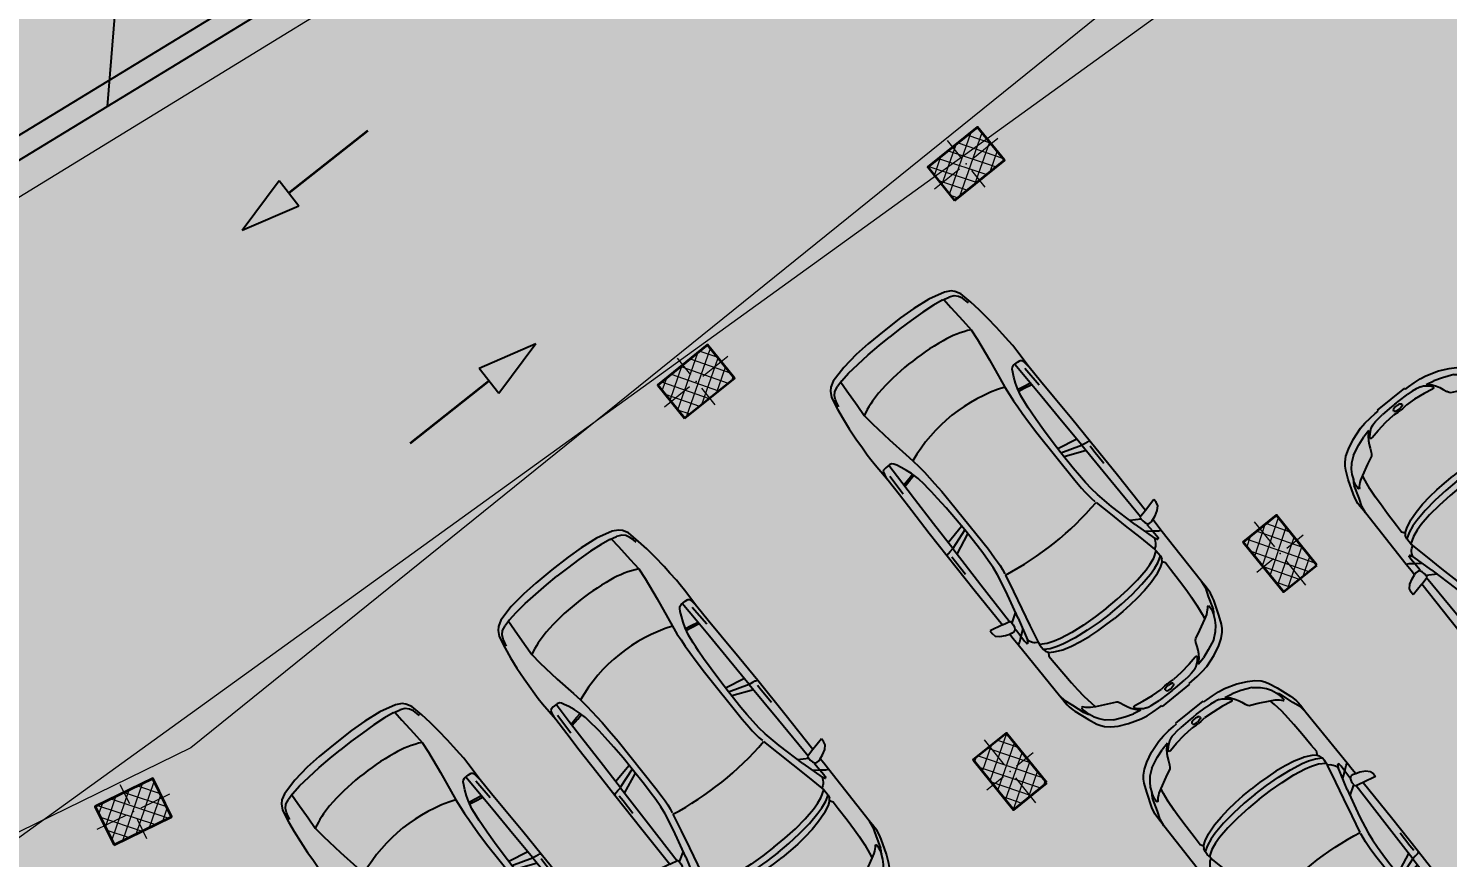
# Model space of a CAD drawing. Header units: metres. Extents: x 7511783 to 7512372, y 4692307 to 4692611.
# Drawn here: x 7511922.9 to 7511936.2, y 4692361.28 to 4692369.04 of the extents above; entities that cross this region are included whole.
import ezdxf
from ezdxf.enums import TextEntityAlignment as Align

# ---------------------------------------------------------------- set-up
doc = ezdxf.new("R2010")
doc.units = ezdxf.units.M
for name, color, linetype, lineweight, true_color in [('2D Drafting - General_Pen_No__102', 7, 'Continuous', 0, 0xcccccc), ('A -Polyline_Pen_No__178', 7, 'Continuous', 0, 0xbda888), ('A -Polyline_Pen_No__48', 7, 'Continuous', 0, 0xa80f02), ('A -Polyline_Pen_No__8', 7, 'Continuous', 0, 0xa80f02)]:
    doc.layers.add(name, color=color, linetype=linetype, lineweight=lineweight, true_color=true_color)
for name, color, linetype, lineweight in [('A - Rampa_Pen_No__42', 8, 'Continuous', 0), ('A - Shtyllat', 7, 'Continuous', 0), ('A - Shtyllat_Pen_No__1', 7, 'Continuous', 0), ('A - Shtyllat_Pen_No__7', 7, 'Continuous', 0), ('A -Polyline', 7, 'Continuous', 0), ('bodrum 1 garazhat projekt', 7, 'Continuous', 0), ('garazhat-netw-amiri - b1', 20, 'Continuous', 0), ('Interior - Furniture _Pen_No__42', 8, 'Continuous', 0), ('Parc-Kojshi', 251, 'Continuous', 0), ('Parcelat baze', 7, 'Continuous', 0), ('vijat rregullim', 1, 'Continuous', 0)]:
    doc.layers.add(name, color=color, linetype=linetype, lineweight=lineweight)
doc.styles.add('GENERATED_STYLE_1', font='arial.ttf')
doc.styles.get("Standard").update_dxf_attribs({"font": 'arial.ttf'})
pattern_1 = [(44.99999999999999, (0, 0), (-68.94290863686237, 68.94290863686243), []), (135.0000000000002, (0, 0), (68.94290863686219, 68.94290863686261), [])]

# ---------------------------------------------------------------- blocks, each defined once
blk = doc.blocks.new('Column_134', base_point=(41699.99999999999, -36041.28402325761))
at = {"layer": 'A - Shtyllat', "linetype": 'Continuous', "lineweight": 0, "true_color": 0x000000}
h = blk.add_hatch(dxfattribs=at)
h.set_pattern_fill('CONCRETE_BLOCK', color=18, style=0, pattern_type=2)
h.set_pattern_definition(pattern_1)
h.paths.add_polyline_path([(41399.99723032242, -36241.27986867891), (41999.99723026488, -36241.28817779794), (42000.00276967757, -35841.2881778363), (41400.00276973511, -35841.27986871726)])
at = {"layer": 'A - Shtyllat_Pen_No__1', "color": 7, "linetype": 'Continuous', "lineweight": 13}
for p, q in [((41700.00110788253, -35961.28402326527), (41700.00387758888, -35761.28402328445)), ((41620.00000000766, -36041.28291537506), (41320.00000003644, -36041.27876081555)), ((41779.99999999232, -36041.28513114014), (42079.99999996355, -36041.28928569966)), ((41699.99889211746, -36121.28402324994), (41699.99612241112, -36321.28402323075))]:
    blk.add_line(p, q, dxfattribs=at)
blk.add_point((41699.99999999999, -36041.28402325761), dxfattribs=at)
at = {"layer": 'A - Shtyllat_Pen_No__7', "color": 7, "linetype": 'Continuous', "lineweight": 35, "flags": 128}
blk.add_lwpolyline([(41399.99723032242, -36241.27986867891), (41999.99723026488, -36241.28817779794), (42000.00276967757, -35841.2881778363), (41400.00276973511, -35841.27986871726)], close=True, dxfattribs=at)
blk = doc.blocks.new('Column_136', base_point=(49246.41487161022, -39309.40331603731))
at = {"layer": 'A - Shtyllat', "linetype": 'Continuous', "lineweight": 0, "true_color": 0x000000}
h = blk.add_hatch(dxfattribs=at)
h.set_pattern_fill('CONCRETE_BLOCK', color=18, style=0, pattern_type=2)
h.set_pattern_definition(pattern_1)
h.paths.add_polyline_path([(49507.99373443707, -39557.54943936429), (49374.86557667096, -38972.50508753291), (48984.83600878337, -39061.25719271032), (49117.96416654949, -39646.3015445417)])
at = {"layer": 'A - Shtyllat_Pen_No__1', "color": 7, "linetype": 'Continuous', "lineweight": 13}
for p, q in [((49228.66445057474, -39231.39740245978), (49162.10037169168, -38938.8752265441)), ((49168.4089580327, -39327.15373707278), (48973.39417408891, -39371.52978966149)), ((49324.42078518774, -39291.65289500183), (49519.43556913153, -39247.27684241311)), ((49264.1652926457, -39387.40922961482), (49330.72937152876, -39679.93140553051))]:
    blk.add_line(p, q, dxfattribs=at)
blk.add_point((49246.41487161022, -39309.40331603731), dxfattribs=at)
at = {"layer": 'A - Shtyllat_Pen_No__7', "color": 7, "linetype": 'Continuous', "lineweight": 35, "flags": 128}
blk.add_lwpolyline([(49507.99373443707, -39557.54943936429), (49374.86557667096, -38972.50508753291), (48984.83600878337, -39061.25719271032), (49117.96416654949, -39646.3015445417)], close=True, dxfattribs=at)
blk = doc.blocks.new('Column_137', base_point=(48206.18699429594, -34738.02296756578))
at = {"layer": 'A - Shtyllat', "linetype": 'Continuous', "lineweight": 0, "true_color": 0x000000}
h = blk.add_hatch(dxfattribs=at)
h.set_pattern_fill('CONCRETE_BLOCK', color=18, style=0, pattern_type=2)
h.set_pattern_definition(pattern_1)
h.paths.add_polyline_path([(47958.04087096896, -34999.60183039263), (48543.08522280034, -34866.47367262652), (48454.33311762293, -34476.44410473893), (47869.28876579154, -34609.57226250505)])
at = {"layer": 'A - Shtyllat_Pen_No__1', "color": 7, "linetype": 'Continuous', "lineweight": 13}
for p, q in [((48188.43657326046, -34660.01705398826), (48144.06052067175, -34465.00227004448)), ((48284.19290787346, -34720.2725465303), (48576.71508378915, -34653.70846764724)), ((48128.18108071842, -34755.77338860126), (47835.65890480274, -34822.33746748432)), ((48223.93741533142, -34816.02888114331), (48268.31346792013, -35011.04366508709))]:
    blk.add_line(p, q, dxfattribs=at)
blk.add_point((48206.18699429594, -34738.02296756578), dxfattribs=at)
at = {"layer": 'A - Shtyllat_Pen_No__7', "color": 7, "linetype": 'Continuous', "lineweight": 35, "flags": 128}
blk.add_lwpolyline([(47958.04087096896, -34999.60183039263), (48543.08522280034, -34866.47367262652), (48454.33311762293, -34476.44410473893), (47869.28876579154, -34609.57226250505)], close=True, dxfattribs=at)
blk = doc.blocks.new('Column_138', base_point=(52415.40511069686, -38588.29246147085))
at = {"layer": 'A - Shtyllat', "linetype": 'Continuous', "lineweight": 0, "true_color": 0x000000}
h = blk.add_hatch(dxfattribs=at)
h.set_pattern_fill('CONCRETE_BLOCK', color=18, style=0, pattern_type=2)
h.set_pattern_definition(pattern_1)
h.paths.add_polyline_path([(52676.98397352371, -38836.43858479784), (52543.8558157576, -38251.39423296646), (52153.82624787001, -38340.14633814387), (52286.95440563613, -38925.19068997525)])
at = {"layer": 'A - Shtyllat_Pen_No__1', "color": 7, "linetype": 'Continuous', "lineweight": 13}
for p, q in [((52397.65468966138, -38510.28654789334), (52331.09061077832, -38217.76437197765)), ((52493.41102427438, -38570.54204043538), (52688.42580821817, -38526.16598784667)), ((52337.39919711934, -38606.04288250634), (52142.38441317555, -38650.41893509505)), ((52433.15553173234, -38666.29837504838), (52499.7196106154, -38958.82055096406))]:
    blk.add_line(p, q, dxfattribs=at)
blk.add_point((52415.40511069686, -38588.29246147085), dxfattribs=at)
at = {"layer": 'A - Shtyllat_Pen_No__7', "color": 7, "linetype": 'Continuous', "lineweight": 35, "flags": 128}
blk.add_lwpolyline([(52676.98397352371, -38836.43858479784), (52543.8558157576, -38251.39423296646), (52153.82624787001, -38340.14633814387), (52286.95440563613, -38925.19068997525)], close=True, dxfattribs=at)
blk = doc.blocks.new('Column_139', base_point=(51375.17723338258, -34016.91211299934))
at = {"layer": 'A - Shtyllat', "linetype": 'Continuous', "lineweight": 0, "true_color": 0x000000}
h = blk.add_hatch(dxfattribs=at)
h.set_pattern_fill('CONCRETE_BLOCK', color=18, style=0, pattern_type=2)
h.set_pattern_definition(pattern_1)
h.paths.add_polyline_path([(51127.0311100556, -34278.49097582619), (51712.07546188698, -34145.36281806007), (51623.32335670956, -33755.33325017249), (51038.27900487818, -33888.4614079386)])
at = {"layer": 'A - Shtyllat_Pen_No__1', "color": 7, "linetype": 'Continuous', "lineweight": 13}
for p, q in [((51357.4268123471, -33938.90619942181), (51313.05075975839, -33743.89141547802)), ((51297.17131980506, -34034.66253403482), (51004.64914388937, -34101.22661291788)), ((51453.1831469601, -33999.16169196385), (51745.70532287579, -33932.5976130808)), ((51392.92765441806, -34094.91802657686), (51437.30370700677, -34289.93281052064))]:
    blk.add_line(p, q, dxfattribs=at)
blk.add_point((51375.17723338258, -34016.91211299934), dxfattribs=at)
at = {"layer": 'A - Shtyllat_Pen_No__7', "color": 7, "linetype": 'Continuous', "lineweight": 35, "flags": 128}
blk.add_lwpolyline([(51127.0311100556, -34278.49097582619), (51712.07546188698, -34145.36281806007), (51623.32335670956, -33755.33325017249), (51038.27900487818, -33888.4614079386)], close=True, dxfattribs=at)
blk = doc.blocks.new('Straight Ramp 22')
at = {"layer": 'A - Rampa_Pen_No__42', "color": 8, "linetype": 'Continuous', "lineweight": 25}
for p, q in [((0, 2750), (10312.71324024272, 2750)), ((4500, 0), (2500, 2750)), ((0, 2550), (10197.24318640479, 2550)), ((0, 2550), (10197.24318640479, 2550))]:
    blk.add_line(p, q, dxfattribs=at)
at = {"layer": 'A - Rampa_Pen_No__42', "color": 8, "linetype": 'Continuous', "lineweight": 25, "style": 'GENERATED_STYLE_1'}
for tag, p in [('ascentPercentage_0', (2250, 188.4778571428572)), ('percentage_0', (6637.499999985624, 188.4778571428572)), ('percentage_1', (10912.49999995687, 188.4778571428572)), ('ascentPercentage_1', (15299.99999994249, 188.4778571428572))]:
    blk.add_attdef(tag, text='', height=300, dxfattribs=at).set_placement(p, align=Align.MIDDLE_CENTER)
blk = doc.blocks.new('Car 05 22')
at = {"layer": 'Interior - Furniture _Pen_No__42', "color": 8, "linetype": 'Continuous', "lineweight": 25}
for p, q in [((1961.117547741, 983.2211582230001), (1928.938242309, 983.2211582230001)), ((1928.938242309, 983.2211582230001), (1957.843908175, 858.0544967500001)), ((1996.903176747, 974.9060932166), (1961.117547741, 983.2211582230001)), ((2026.89661068, 945.007687052), (1996.903176747, 974.9060932166)), ((2054.5732194, 897.577022836), (2026.89661068, 945.007687052)), ((-585.227090103, 801.027979058), (-706.3378894982, 775.7872218095)), ((-483.1389679684001, 817.2581826864), (-585.227090103, 801.027979058)), ((-372.3345973750002, 830.2299334650002), (-483.1389679684001, 817.2581826864)), ((-251.752794228, 841.0437339470001), (-372.3345973750002, 830.2299334650002)), ((-168.2198443133, 844.6061713611999), (-251.752794228, 841.0437339470001)), ((-78.35772569479998, 850.6357850930001), (-168.2198443133, 844.6061713611999)), ((-24.036324899, 852.2918850640001), (-78.35772569479998, 850.6357850930001)), ((40.3182760438, 852.333685063), (-24.036324899, 852.2918850640001)), ((230.8030912739, 845.5192631063), (40.3182760438, 852.333685063)), ((124.560977278, 791.396786131), (129.0398444, 820.468777931)), ((129.0398444, 820.468777931), (138.8862428820001, 832.3883788069999)), ((138.8862428820001, 832.3883788069999), (165.168377873, 840.2758852750001)), ((165.168377873, 840.2758852750001), (194.733578306, 844.324685204)), ((194.733578306, 844.324685204), (230.803091274, 845.519263106)), ((210.873013229, 809.231738788), (418.0703055720001, 816.1926024380002)), ((400.0158099590001, 847.5968063790001), (230.8030912739, 845.5192631063)), ((590.7241636140001, 851.6786068920002), (400.0158099590001, 847.5968063790001)), ((856.5325990199999, 856.1697074550001), (590.7241636140001, 851.6786068920002)), ((1129.8609284, 858.5331077519999), (856.5325990199999, 856.1697074550001)), ((1115.14443198, 808.9482015290001), (1108.59023357, 773.98329714)), ((1119.51383092, 833.267204581), (1115.14443198, 808.9482015290001)), ((1120.16623076, 836.3248049650001), (1119.51383092, 833.267204581)), ((1120.69723063, 838.160005195), (1120.16623076, 836.3248049650001)), ((1129.8609284, 858.5331077519999), (1120.69723063, 838.160005195)), ((1536.1071561, 860.3802508980001), (1129.8609284, 858.5331077519999)), ((1162.63563846, 830.4777734580001), (1220.13025657, 829.0713745190002)), ((1220.13025657, 829.0713745190002), (1369.65750367, 831.4890726950001)), ((1957.843908175, 858.0544967500001), (1536.1071561, 860.3802508980001)), ((1957.84390817, 858.0544967500001), (1977.22141076, 777.427813481)), ((2067.91700908, 857.6794056350002), (2054.5732194, 897.577022836)), ((2063.35562216, 792.2740022800001), (2070.42572439, 799.8521965630001)), ((2119.91703998, 857.4374531180001), (2067.91700908, 857.6794056350002)), ((2075.28112592, 835.6608695470001), (2067.91700908, 857.6794056350002)), ((2070.42572439, 799.8521965630001), (2075.2191259, 809.398389361)), ((2075.2191259, 809.398389361), (2075.28112592, 835.6608695470001)), ((2193.165590015, 856.4504063259001), (2119.91703998, 857.4374531180001)), ((2148.02030692, 790.4828861469999), (2166.81146925, 813.8145374840001)), ((2166.81146925, 813.8145374840001), (2182.27381684, 834.0818412380002)), ((2182.27381684, 834.0818412380002), (2193.16559002, 856.4504063260001)), ((2808.01466132, 852.5547640039999), (2193.165590015, 856.4504063259001)), ((2855.7113639, 852.6327640009999), (2808.01466132, 852.5547640039999)), ((2808.01466132, 852.5547640039999), (2876.86636504, 843.3172643940001)), ((2891.44016583, 852.528764005), (2855.7113639, 852.6327640009999)), ((2876.86636504, 843.3172643940001), (2954.16376923, 813.731165643)), ((2922.51356751, 852.0343640259999), (2891.44016583, 852.528764005)), ((2904.11849592, 832.8863289209999), (2905.06820589, 832.837990116)), ((2945.17226874, 849.4061641369999), (2922.51356751, 852.0343640259999)), ((2989.61447115, 839.6482645490003), (2945.17226874, 849.4061641369999)), ((2954.16376923, 813.731165643), (3075.78877375, 774.6896785450001)), ((3013.55027244, 833.064864827), (2989.61447115, 839.6482645490003)), ((3154.26138006, 782.5577669589999), (3013.55027244, 833.064864827)), ((-815.0478655078001, 667.7598955197003), (-855.0523550635, 511.0116477078998)), ((-784.8200333720001, 721.8124613509999), (-815.0478655078001, 667.7598955197003)), ((-757.6903274910002, 747.022066986), (-784.8200333720001, 721.8124613509999)), ((-768.27197925, 602.2788720830002), (-750.5770825730001, 669.7773949330001)), ((-706.3378894982, 775.7872218095), (-757.6903274910002, 747.022066986)), ((-729.425104913, 716.3992494200002), (-750.5770825730001, 669.7773949330001)), ((-701.0941271610001, 743.2591195180001), (-729.425104913, 716.3992494200002)), ((-664.8727541800001, 760.961322365), (-701.0941271610001, 743.2591195180001)), ((-626.571782751, 772.4860242179999), (-664.8727541800001, 760.961322365)), ((-594.8871138119998, 778.489558035), (-626.571782751, 772.4860242179999)), ((125.693926866, 743.8968737240001), (124.560977278, 791.396786131)), ((327.3887276080001, 761.9208956260001), (125.394377448, 756.455747737)), ((132.4291391170001, 722.8048827370001), (125.693926866, 743.8968737240001)), ((146.670770152, 710.6062742990001), (132.4291391170001, 722.8048827370001)), ((171.252864179, 696.6287725440002), (146.670770152, 710.6062742990001)), ((212.566754139, 676.5412700230003), (171.252864179, 696.6287725440002)), ((266.3151410770001, 654.566867265), (212.566754139, 676.5412700230003)), ((521.950780327, 764.672895972), (327.3887276080001, 761.9208956260001)), ((339.1227247570001, 683.1192857359999), (329.5580559370001, 633.867334886)), ((355.2943663540001, 762.315609428), (339.1227247570001, 683.1192857359999)), ((357.2289958010001, 683.375391506), (346.76505809, 629.492778784)), ((373.4006373970001, 762.571715197), (357.2289958010001, 683.375391506)), ((813.6270094460001, 769.327996556), (521.950780327, 764.672895972)), ((1108.59023357, 773.98329714), (813.6270094460001, 769.327996556)), ((1036.25651944, 772.8416796290002), (996.5002997029999, 578.7916468290002)), ((1041.96657906, 578.0240872360001), (1107.56627095, 773.967136299)), ((1173.32542975, 774.8950612010001), (1090.33970038, 577.8925306800002)), ((1108.59023357, 773.98329714), (1537.61805657, 780.0259473990001)), ((1537.61805657, 780.0256115210001), (1974.99295641, 786.0764425990001)), ((2000.39650233, 701.5917706940002), (1730.35620914, 633.8338533080002)), ((1939.15395607, 686.22492547), (1995.917261, 777.427813481)), ((1977.22141076, 777.427813481), (2019.59119012, 777.427813481)), ((2000.39650233, 701.5917706940002), (2213.53100788, 762.9814866290001)), ((2019.59119012, 777.427813481), (2044.48611622, 783.069509224)), ((2044.48611622, 783.069509224), (2063.35562216, 792.2740022800001)), ((2068.68333559, 787.696981005), (2065.39356605, 794.4584027669999)), ((2068.68333559, 787.696981005), (2148.02030692, 790.4828861469999)), ((2106.51930118, 732.1586113790001), (2148.02030692, 790.4828861469999)), ((2122.04550654, 659.9572884350001), (2293.79610906, 697.650987774)), ((2148.02030692, 790.4828861469999), (2205.61920777, 792.204186117)), ((2205.61920777, 792.204186117), (2227.21980808, 791.0038861380001)), ((2226.59190807, 769.8777067159999), (2213.53100788, 762.9814866290001)), ((2213.53100788, 762.9814866290001), (2238.34670825, 752.240186817)), ((2234.36910819, 773.9630864369999), (2226.59190807, 769.8828865080001)), ((2227.21980808, 791.0038861380001), (2232.61990816, 790.0299861550001)), ((2232.61990816, 790.0299861550001), (2237.93539134, 787.287122525)), ((2238.46067648, 776.864360243), (2234.36910819, 773.9630864369999)), ((2240.81890828, 784.0391862600001), (2237.93539134, 787.287122525)), ((2238.34670825, 752.240186817), (2258.53170854, 739.7174870370001)), ((2238.46067648, 776.864360243), (2240.85090828, 780.520986322)), ((2240.85090828, 780.520986322), (2240.81890828, 784.0391862600001)), ((2258.53170854, 739.7174870370001), (2269.0398087, 731.086787188)), ((2269.0398087, 731.086787188), (2278.83550884, 721.9650873480001)), ((2278.83550884, 721.9650873480001), (2293.79610906, 697.650987774)), ((2293.79610906, 697.650987774), (2317.1870094, 700.7385877199999)), ((2293.79610906, 697.6386630720001), (2293.79610906, 697.650987774)), ((2317.1870094, 700.7385877199999), (2345.74280982, 702.7498876850002)), ((2355.13419975, 639.912801441), (2317.1870094, 700.7385877199999)), ((2345.74280982, 702.7498876850002), (2378.92931031, 702.0184876970001)), ((2410.10490185, 649.1086815510001), (2378.92931031, 702.0184876970001)), ((2378.92931031, 702.0184876970001), (2410.57231077, 694.202887834)), ((2410.57231077, 694.202887834), (2410.58631694, 694.1782473540002)), ((2428.73881104, 681.706188053), (2410.57231077, 694.202887834)), ((2428.73881104, 681.706188053), (2457.25830016, 700.0355353230001)), ((2428.77597173, 681.7007453250001), (2428.73881104, 681.706188053)), ((2428.77597173, 681.7007453250001), (2456.66545813, 639.8418234830003)), ((2457.25830016, 700.0355353230001), (2535.4819126, 697.9905877680001)), ((2535.4226126, 697.9916562040003), (2673.21491462, 695.5089878119999)), ((2535.46586986, 697.9894090810001), (2535.4819126, 697.988971943)), ((2673.21491462, 695.5089878119999), (2787.200816290001, 691.4809878819999)), ((2787.200816290001, 691.4809878819999), (2868.41581748, 687.223087957)), ((2868.39588233, 687.2248867100001), (2959.72331881, 678.984388101)), ((2959.72331881, 678.984388101), (2868.41581748, 687.1969879569999)), ((2959.72331881, 678.984388101), (3047.2313201, 666.2002883250001)), ((3022.47491973, 758.305686711), (3023.66221975, 762.4851866380001)), ((3024.49924208, 753.7186598590001), (3022.47491973, 758.305686711)), ((3023.66221975, 762.4851866380001), (3034.64521991, 765.0503865930001)), ((3037.91041996, 743.452886971), (3024.49924208, 753.7186598590001)), ((3034.64521991, 765.0503865930001), (3046.93432009, 763.817386614)), ((3050.61522015, 730.6688871950001), (3037.91041996, 743.452886971)), ((3046.93432009, 763.817386614), (3060.9451203, 762.9292866300001)), ((3047.20992906, 666.2041971140002), (3100.00912087, 656.556188494)), ((3064.50712035, 714.6457874760001), (3050.61522015, 730.6688871950001)), ((3060.9451203, 762.9292866300001), (3089.85712072, 757.3861867269999)), ((3076.97452053, 697.807687771), (3064.50712035, 714.6457874760001)), ((3100.48402088, 763.1120866269999), (3075.78877375, 774.6896785450001)), ((3100.00912087, 656.556188494), (3076.97452053, 697.807687771)), ((3089.85712072, 757.3861867269999), (3108.43932099, 751.4304868319999)), ((3114.13862108, 753.311186799), (3100.48402088, 763.1120866269999)), ((3108.43932099, 751.4304868319999), (3122.8656212, 746.435986919)), ((3122.8656212, 746.435986919), (3114.13862108, 753.311186799)), ((3170.0706946, 726.5554905960001), (3122.8656212, 746.435986919)), ((3235.883818752, 747.6101556219), (3154.26138006, 782.5577669589999)), ((3211.69204952, 701.0151137130001), (3170.0706946, 726.5554905960001)), ((3254.25934432, 663.1775183300001), (3211.69204952, 701.0151137130001)), ((3269.07948628, 728.3294692490001), (3235.883818752, 747.6101556219)), ((3298.56678787, 705.6390702070001), (3269.07948628, 728.3294692490001)), ((3337.33388997, 663.380671991), (3298.56678787, 705.6390702070001)), ((-768.27197925, 602.2788720830002), (-782.764796709, 510.0106247469999)), ((-764.3441764490001, 617.261773195), (-665.7281459970001, 623.9546285630003)), ((-665.7281459970001, 623.9546285630003), (-500.877431885, 634.180288886)), ((-500.877431885, 634.180288886), (-383.0238853850001, 641.9613403830001)), ((-383.0238853850001, 641.9613403830001), (-274.2208861730001, 631.3184000780001)), ((-274.2208861730001, 631.3184000780001), (-56.40485420300001, 600.536895199)), ((-56.40485420300001, 600.536895199), (145.941775497, 566.5900898169999)), ((145.941775497, 566.5900898169999), (233.261172115, 552.312592089)), ((233.261172115, 552.312592089), (315.3092800730001, 541.359190513)), ((319.490328155, 636.426864989), (266.3151410770001, 654.566867265)), ((315.2936019620001, 541.3606176840001), (384.2945810830001, 535.0794906230002)), ((392.7088835140001, 617.8124267930001), (319.490328155, 636.426864989)), ((384.2815104790001, 535.0803623180001), (454.174320738, 530.4191213629999)), ((474.8166917820001, 607.105387857), (392.7088835140001, 617.8124267930001)), ((521.3449804749999, 601.6186871690002), (474.8166917820001, 607.105387857)), ((569.993568652, 596.838186569), (521.3449804749999, 601.6186871690002)), ((652.59274858, 590.9845858339999), (569.993568652, 596.838186569)), ((772.8388193580001, 584.9903850819999), (652.59274858, 590.9845858339999)), ((907.266686691, 580.298084493), (772.8388193580001, 584.9903850819999)), ((1041.96657906, 578.0240872360001), (907.266686691, 580.298084493)), ((1227.79815085, 577.518695794), (1041.96657906, 578.0240872360001)), ((1316.09897866, 580.475793563), (1227.79815085, 577.518695794)), ((1403.02450604, 584.4121905939999), (1316.09897866, 580.475793563)), ((1483.8761315, 590.1361862749999), (1403.02450604, 584.4121905939999)), ((1562.00595611, 600.5964783840001), (1483.8761315, 590.1361862749999)), ((1510.85529759, 527.5929907539999), (1554.25309822, 533.0576906580002)), ((1554.25309822, 533.0576906580002), (1596.82961355, 540.969674969)), ((1730.35620914, 633.8338533080002), (1562.00595611, 600.5964783840001)), ((1597.28918852, 541.1774857889999), (1596.65116701, 540.8889849259999)), ((1610.72419049, 544.0665862469999), (1779.61280153, 581.7538898049999)), ((1779.61280153, 581.7538898049999), (1952.84760406, 621.338789111)), ((1952.84760406, 621.338789111), (2122.04550654, 659.9572884350001)), ((2379.77420337, 575.387091212), (2355.13301598, 639.9159014410001)), ((2397.33410595, 514.2584815219999), (2379.77250853, 575.3929912130001)), ((2436.02871163, 583.2244924540001), (2410.10490185, 649.1086815510001)), ((2453.63941421, 521.616582688), (2436.02871163, 583.2244924540001)), ((2456.66545813, 639.8418234830003), (2487.23639187, 574.2621729599999)), ((2487.23639187, 574.2621729599999), (2491.79934275, 562.0052962960002)), ((2491.79994982, 562.0052962960002), (2517.90263133, 477.034766618)), ((3152.92075342, 553.873393456), (3100.00912087, 656.556188494)), ((3189.62073735, 475.569766106), (3152.92075342, 553.873393456)), ((3301.86726379, 602.8090087200001), (3254.25934432, 663.1775183300001)), ((3301.86726379, 602.8090087200001), (3346.01551313, 501.42179807)), ((3374.49419199, 603.583974516), (3337.33388997, 663.380671991)), ((3418.40079436, 512.743978351), (3374.49419199, 603.583974516)), ((-855.0523550635, 511.0116477078998), (-874.6778528530002, 344.9579771100001)), ((-782.7621654889999, 510.0273763590001), (-794.5333543099999, 390.6265818930001)), ((454.170282107, 530.4193907049998), (526.242583163, 526.2868907769998)), ((526.2331313149999, 526.287307384), (627.7018846490002, 521.814890855)), ((627.6985462070002, 521.8149872519999), (756.75876515, 518.0884218199999)), ((756.75876515, 518.0884218199999), (1322.62824821, 518.052230308)), ((1322.62824821, 518.052230308), (1420.49779626, 521.6528908580001)), ((1420.49066257, 521.652523245), (1466.64156934, 524.030772681)), ((1466.62639694, 524.029990817), (1510.87647584, 527.594696836)), ((2419.31580918, 395.73626267), (2397.33316008, 514.2635815229999)), ((2477.61661773, 401.0764635800001), (2453.63941421, 521.616582688)), ((2493.88922012, 269.050242651), (2477.61661773, 401.0764635800001)), ((2517.90263133, 477.034766618), (2537.54372273, 384.081034151)), ((3199.39883308, 466.7584630290001), (3189.62073735, 475.569766106)), ((3220.69886845, 454.3885401880001), (3199.39883308, 466.7584630290001)), ((3256.10680826, 439.241753418), (3220.67662376, 454.401458713)), ((3288.39019413, 425.101248479), (3256.10680826, 439.241753418)), ((3319.36158057, 408.4128426500001), (3288.39019413, 425.101248479)), ((3353.46269085, 384.251283776), (3319.36158057, 408.4128426500001)), ((3346.01551313, 501.42179807), (3374.29746586, 419.557472908)), ((3391.09039087, 344.247647689), (3374.29746586, 419.557472908)), ((3457.47689648, 393.098483403), (3418.40079436, 512.743978351)), ((-874.6778528530002, 344.9579771100001), (-882.9440546450002, 194.680643518)), ((-794.5333543099999, 390.6265818930001), (-802.432846809, 258.715288008)), ((2433.73206705, 266.091642182), (2419.31580918, 395.73626267)), ((2441.61713002, 131.955220918), (2433.73181129, 266.093942182)), ((2503.10292147, 133.173421111), (2493.88922012, 269.050242651)), ((2537.54372273, 384.081034151), (2551.45611664, 285.6281997640001)), ((2551.45611664, 285.6281997640001), (2559.71041303, 193.693567653)), ((3321.23357975, 370.497229407), (3320.99727986, 362.132926485)), ((3320.99727986, 362.132926485), (3338.31527228, 276.8564967000001)), ((3324.65427826, 377.297531782), (3321.23357975, 370.497229407)), ((3328.30797666, 379.591332583), (3324.65427826, 377.297531782)), ((3338.46837221, 379.452332535), (3328.30797666, 379.591332583)), ((3338.31527228, 276.8564967000001), (3351.88296634, 172.661960307)), ((3363.6407612, 357.8117249760001), (3338.46837221, 379.452332535)), ((3377.18239213, 359.973484801), (3353.46269085, 384.251283776)), ((3396.66521323, 315.8049103040001), (3363.6407612, 357.8117249760001)), ((3391.09039087, 344.247647689), (3377.18239213, 359.973484801)), ((3408.0703938, 289.3779877820002), (3396.66521323, 315.8049103040001)), ((3408.0703938, 289.3779877820002), (3413.77629411, 267.259988716)), ((3413.77548775, 267.2641933500001), (3418.45445829, 242.866384828)), ((3468.34279707, 330.9338860280001), (3457.47689648, 393.098483403)), ((3474.4914974, 263.721088865), (3468.34279707, 330.9338860280001)), ((-882.9440546450002, 194.680643518), (-885.376707689, 0)), ((-802.432846809, 258.715288008), (-806.813142649, 124.936494209)), ((2506.01959488, -3.859767548100002e-13), (2503.10292147, 133.173421111)), ((2559.71041303, 193.693567653), (2564.38081099, 101.185635342)), ((3351.88296634, 172.661960307), (3358.34376351, 75.87012649980001)), ((3418.45219437, 242.878189745), (3424.04489467, 200.723791525)), ((3424.04489467, 200.723791525), (3427.72848251, 152.023715234)), ((3432.36383112, 39.98011396419999), (3427.72848251, 152.023715234)), ((3478.33319761, 199.9171915590001), (3474.4914974, 263.721088865)), ((3479.35651311, 164.9481933352), (3478.33319761, 199.9171915590001)), ((3489.51959821, 164.9481933352), (3479.35651311, 164.9481933352)), ((3489.51959821, -164.9481933352), (3489.51959821, 164.9481933352)), ((-885.376707689, 0), (-882.9440546450002, -194.680643518)), ((-806.813142649, 124.936494209), (-808.0470753050001, 0)), ((-806.813142649, -124.936494209), (-808.0470753050001, 1.476718538480001e-13)), ((2444.0197128, -0.02730000432770001), (2441.61701245, 131.957220918)), ((2444.0197128, 0.02730000432710001), (2441.61701245, -131.957220918)), ((2564.38081099, 101.185635342), (2566.01761027, -0.006100002130650002)), ((2564.38081099, -101.185635342), (2566.01761027, 0.006100002129970001)), ((3353.95786543, 27.8932505984), (3358.34376351, 75.87012649980001)), ((3353.95786543, 27.8932505984), (3353.95786543, -0.7649002671629999)), ((3353.95786543, -27.8932505984), (3353.95786543, 0.7649002671619999)), ((3370.89075802, 11.7411041009), (3370.32315827, -0.7649002671629999)), ((3370.89075802, -11.7411041009), (3370.32315827, 0.7649002671619999)), ((3372.49235732, 23.6550082622), (3370.89075802, 11.7411041009)), ((3376.26728506, 38.993950924), (3372.49235732, 23.6550082622)), ((3381.98685317, 46.5714162664), (3376.26728506, 38.993950924)), ((3386.21005132, 48.3522168884), (3381.98685317, 46.5714162664)), ((3386.21005132, 48.3522168884), (3394.28954778, 48.3522168884)), ((3398.51284593, 46.5714162664), (3394.28954778, 48.3522168884)), ((3404.23226311, 38.99375151340001), (3398.51284593, 46.5714162664)), ((3404.23226311, 38.99375151340001), (3408.00714178, 23.6550082622)), ((3408.00714178, 23.6550082622), (3409.76654101, 8.055102813469999)), ((3409.76654101, 8.055102813469999), (3409.76654101, -4.961309141290002e-13)), ((3431.76949509, 57.3729975776), (3431.76949509, 56.7710829698)), ((3432.04453126, -0.0109000038072), (3432.36383112, 39.98011396419999)), ((3432.04453126, 0.0109000038063), (3432.36383112, -39.98011396419999)), ((-802.432846809, -258.715288008), (-806.813142649, -124.936494209)), ((2441.61713002, -131.955220918), (2433.73181129, -266.093942182)), ((2506.01959488, -2.780368116010001e-13), (2503.10292147, -133.173421111)), ((2559.71041303, -193.693567653), (2564.38081099, -101.185635342)), ((3351.88296634, -172.661960307), (3358.34376351, -75.87012649980001)), ((3353.95786543, -27.8932505984), (3358.34376351, -75.87012649980001)), ((3372.49235732, -23.6550082622), (3370.89075802, -11.7411041009)), ((3376.26728506, -38.993950924), (3372.49235732, -23.6550082622)), ((3381.98685317, -46.5714162664), (3376.26728506, -38.993950924)), ((3386.21005132, -48.3522168884), (3381.98685317, -46.5714162664)), ((3386.21005132, -48.3522168884), (3394.28954778, -48.3522168884)), ((3398.51284593, -46.5714162664), (3394.28954778, -48.3522168884)), ((3404.23226311, -38.99375151340001), (3398.51284593, -46.5714162664)), ((3404.23226311, -38.99375151340001), (3408.00714178, -23.6550082622)), ((3408.00714178, -23.6550082622), (3409.76654101, -8.055102813469999)), ((3409.76654101, -8.055102813469999), (3409.76654101, -3.892295027780001e-13)), ((3432.36383112, -39.98011396419999), (3427.72848251, -152.023715234)), ((3431.76949509, -57.3729975776), (3431.76949509, -56.7710829698)), ((-882.9440546450002, -194.680643518), (-874.6778528530002, -344.9579771100001)), ((-794.5333543099999, -390.6265818930001), (-802.432846809, -258.715288008)), ((2503.10292147, -133.173421111), (2493.88922012, -269.050242651)), ((2551.45611664, -285.6281997640001), (2559.71041303, -193.693567653)), ((3338.31527228, -276.8564967000001), (3351.88296634, -172.661960307)), ((3413.77548775, -267.2641933500001), (3418.45445829, -242.866384828)), ((3418.45219437, -242.878189745), (3424.04489467, -200.723791525)), ((3424.04489467, -200.723791525), (3427.72848251, -152.023715234)), ((3468.34279707, -330.9338860280001), (3474.4914974, -263.721088865)), ((3474.4914974, -263.721088865), (3478.33319761, -199.9171915590001)), ((3478.33319761, -199.9171915590001), (3479.35651311, -164.9481933352)), ((3479.35651311, -164.9481933352), (3489.51959821, -164.9481933352)), ((-874.6778528530002, -344.9579771100001), (-855.0523550635, -511.0116477078998)), ((-782.7621654889999, -510.0273763590001), (-794.5333543099999, -390.6265818930001)), ((2419.31580918, -395.73626267), (2397.33316008, -514.2635815229999)), ((2433.73206705, -266.091642182), (2419.31580918, -395.73626267)), ((2493.88922012, -269.050242651), (2477.61661773, -401.0764635800001)), ((2517.90263133, -477.034766618), (2537.54372273, -384.081034151)), ((2537.54372273, -384.081034151), (2551.45611664, -285.6281997640001)), ((3353.46269085, -384.251283776), (3319.36158057, -408.4128426500001)), ((3320.99727986, -362.132926485), (3338.31527228, -276.8564967000001)), ((3321.23357975, -370.497229407), (3320.99727986, -362.132926485)), ((3324.65427826, -377.297531782), (3321.23357975, -370.497229407)), ((3328.30797666, -379.591332583), (3324.65427826, -377.297531782)), ((3338.46837221, -379.452332535), (3328.30797666, -379.591332583)), ((3363.6407612, -357.8117249760001), (3338.46837221, -379.452332535)), ((3377.18239213, -359.973484801), (3353.46269085, -384.251283776)), ((3396.66521323, -315.8049103040001), (3363.6407612, -357.8117249760001)), ((3391.09039087, -344.247647689), (3374.29746586, -419.557472908)), ((3391.09039087, -344.247647689), (3377.18239213, -359.973484801)), ((3408.0703938, -289.3779877820002), (3396.66521323, -315.8049103040001)), ((3408.0703938, -289.3779877820002), (3413.77629411, -267.259988716)), ((3418.40079436, -512.743978351), (3457.47689648, -393.098483403)), ((3457.47689648, -393.098483403), (3468.34279707, -330.9338860280001)), ((-855.0523550635, -511.0116477078998), (-815.0478655078001, -667.7598955197003)), ((-768.27197925, -602.2788720830002), (-782.764796709, -510.0106247469999)), ((384.2815104790001, -535.0803623180001), (454.174320738, -530.4191213629999)), ((454.170282107, -530.4193907049998), (526.242583163, -526.2868907769998)), ((526.2331313149999, -526.287307384), (627.7018846490002, -521.814890855)), ((627.6985462070002, -521.8149872519999), (756.75876515, -518.0884218199999)), ((756.75876515, -518.0884218199999), (1322.62824821, -518.052230308)), ((1322.62824821, -518.052230308), (1420.49779626, -521.6528908580001)), ((1420.49066257, -521.652523245), (1466.64156934, -524.030772681)), ((1466.62639694, -524.029990817), (1510.87647584, -527.594696836)), ((1510.85529759, -527.5929907539999), (1554.25309822, -533.0576906580002)), ((2397.33410595, -514.2584815219999), (2379.77250853, -575.3929912130001)), ((2453.63941421, -521.616582688), (2436.02871163, -583.2244924540001)), ((2477.61661773, -401.0764635800001), (2453.63941421, -521.616582688)), ((2491.79994982, -562.0052962960002), (2517.90263133, -477.034766618)), ((3189.62073735, -475.569766106), (3152.92075342, -553.873393456)), ((3199.39883308, -466.7584630290001), (3189.62073735, -475.569766106)), ((3220.69886845, -454.3885401880001), (3199.39883308, -466.7584630290001)), ((3256.10680826, -439.241753418), (3220.67662376, -454.401458713)), ((3288.39019413, -425.101248479), (3256.10680826, -439.241753418)), ((3319.36158057, -408.4128426500001), (3288.39019413, -425.101248479)), ((3301.86726379, -602.8090087200001), (3346.01551313, -501.42179807)), ((3346.01551313, -501.42179807), (3374.29746586, -419.557472908)), ((3374.49419199, -603.583974516), (3418.40079436, -512.743978351)), ((-768.27197925, -602.2788720830002), (-750.5770825730001, -669.7773949330001)), ((-764.3441764490001, -617.261773195), (-665.7281459970001, -623.9546285630003)), ((-665.7281459970001, -623.9546285630003), (-500.877431885, -634.180288886)), ((-500.877431885, -634.180288886), (-383.0238853850001, -641.9613403830001)), ((-383.0238853850001, -641.9613403830001), (-274.2208861730001, -631.3184000780001)), ((-274.2208861730001, -631.3184000780001), (-56.40485420300001, -600.536895199)), ((-56.40485420300001, -600.536895199), (145.941775497, -566.5900898169999)), ((145.941775497, -566.5900898169999), (233.261172115, -552.312592089)), ((266.3151410770001, -654.566867265), (212.566754139, -676.5412700230003)), ((233.261172115, -552.312592089), (315.3092800730001, -541.359190513)), ((319.490328155, -636.426864989), (266.3151410770001, -654.566867265)), ((315.2936019620001, -541.3606176840001), (384.2945810830001, -535.0794906230002)), ((392.7088835140001, -617.8124267930001), (319.490328155, -636.426864989)), ((339.1227247570001, -683.1192857359999), (329.5580559370001, -633.867334886)), ((357.2289958010001, -683.375391506), (346.76505809, -629.492778784)), ((474.8166917820001, -607.105387857), (392.7088835140001, -617.8124267930001)), ((521.3449804749999, -601.6186871690002), (474.8166917820001, -607.105387857)), ((569.993568652, -596.838186569), (521.3449804749999, -601.6186871690002)), ((652.59274858, -590.9845858339999), (569.993568652, -596.838186569)), ((772.8388193580001, -584.9903850819999), (652.59274858, -590.9845858339999)), ((907.266686691, -580.298084493), (772.8388193580001, -584.9903850819999)), ((1041.96657906, -578.0240872360001), (907.266686691, -580.298084493)), ((1036.25651944, -772.8416796290002), (996.5002997029999, -578.7916468290002)), ((1227.79815085, -577.518695794), (1041.96657906, -578.0240872360001)), ((1041.96657906, -578.0240872360001), (1107.56627095, -773.967136299)), ((1173.32542975, -774.8950612010001), (1090.33970038, -577.8925306800002)), ((1316.09897866, -580.475793563), (1227.79815085, -577.518695794)), ((1403.02450604, -584.4121905939999), (1316.09897866, -580.475793563)), ((1483.8761315, -590.1361862749999), (1403.02450604, -584.4121905939999)), ((1562.00595611, -600.5964783840001), (1483.8761315, -590.1361862749999)), ((1554.25309822, -533.0576906580002), (1596.82961355, -540.969674969)), ((1730.35620914, -633.8338533080002), (1562.00595611, -600.5964783840001)), ((1597.28918852, -541.1774857889999), (1596.65116701, -540.8889849259999)), ((1610.72419049, -544.0665862469999), (1779.61280153, -581.7538898049999)), ((2000.39650233, -701.5917706940002), (1730.35620914, -633.8338533080002)), ((1779.61280153, -581.7538898049999), (1952.84760406, -621.338789111)), ((1952.84760406, -621.338789111), (2122.04550654, -659.9572884350001)), ((2122.04550654, -659.9572884350001), (2293.79610906, -697.650987774)), ((2355.13419975, -639.912801441), (2317.1870094, -700.7385877199999)), ((2379.77420337, -575.387091212), (2355.13301598, -639.9159014410001)), ((2410.10490185, -649.1086815510001), (2378.92931031, -702.0184876970001)), ((2436.02871163, -583.2244924540001), (2410.10490185, -649.1086815510001)), ((2428.77597173, -681.7007453250001), (2456.66545813, -639.8418234830003)), ((2456.66545813, -639.8418234830003), (2487.23639187, -574.2621729599999)), ((2487.23639187, -574.2621729599999), (2491.79934275, -562.0052962960002)), ((3047.20992906, -666.2041971140002), (3100.00912087, -656.556188494)), ((3100.00912087, -656.556188494), (3076.97452053, -697.807687771)), ((3152.92075342, -553.873393456), (3100.00912087, -656.556188494)), ((3254.25934432, -663.1775183300001), (3211.69204952, -701.0151137130001)), ((3301.86726379, -602.8090087200001), (3254.25934432, -663.1775183300001)), ((3298.56678787, -705.6390702070001), (3337.33388997, -663.380671991)), ((3337.33388997, -663.380671991), (3374.49419199, -603.583974516)), ((-815.0478655078001, -667.7598955197003), (-784.8200333720001, -721.8124613509999)), ((-784.8200333720001, -721.8124613509999), (-757.6903274910002, -747.022066986)), ((-757.6903274910002, -747.022066986), (-706.3378894982, -775.7872218095)), ((-729.425104913, -716.3992494200002), (-750.5770825730001, -669.7773949330001)), ((-701.0941271610001, -743.2591195180001), (-729.425104913, -716.3992494200002)), ((-706.3378894982, -775.7872218095), (-585.227090103, -801.027979058)), ((-664.8727541800001, -760.961322365), (-701.0941271610001, -743.2591195180001)), ((-626.571782751, -772.4860242179999), (-664.8727541800001, -760.961322365)), ((-594.8871138119998, -778.489558035), (-626.571782751, -772.4860242179999)), ((125.693926866, -743.8968737240001), (124.560977278, -791.396786131)), ((124.560977278, -791.396786131), (129.0398444, -820.468777931)), ((327.3887276080001, -761.9208956260001), (125.394377448, -756.455747737)), ((132.4291391170001, -722.8048827370001), (125.693926866, -743.8968737240001)), ((146.670770152, -710.6062742990001), (132.4291391170001, -722.8048827370001)), ((171.252864179, -696.6287725440002), (146.670770152, -710.6062742990001)), ((212.566754139, -676.5412700230003), (171.252864179, -696.6287725440002)), ((521.950780327, -764.672895972), (327.3887276080001, -761.9208956260001)), ((355.2943663540001, -762.315609428), (339.1227247570001, -683.1192857359999)), ((373.4006373970001, -762.571715197), (357.2289958010001, -683.375391506)), ((813.6270094460001, -769.327996556), (521.950780327, -764.672895972)), ((1108.59023357, -773.98329714), (813.6270094460001, -769.327996556)), ((1108.59023357, -773.98329714), (1537.61805657, -780.0259473990001)), ((1115.14443198, -808.9482015290001), (1108.59023357, -773.98329714)), ((1537.61805657, -780.0256115210001), (1974.99295641, -786.0764425990001)), ((1939.15395607, -686.22492547), (1995.917261, -777.427813481)), ((1957.84390817, -858.0544967500001), (1977.22141076, -777.427813481)), ((1977.22141076, -777.427813481), (2019.59119012, -777.427813481)), ((2000.39650233, -701.5917706940002), (2213.53100788, -762.9814866290001)), ((2019.59119012, -777.427813481), (2044.48611622, -783.069509224)), ((2044.48611622, -783.069509224), (2063.35562216, -792.2740022800001)), ((2063.35562216, -792.2740022800001), (2070.42572439, -799.8521965630001)), ((2068.68333559, -787.696981005), (2065.39356605, -794.4584027669999)), ((2068.68333559, -787.696981005), (2148.02030692, -790.4828861469999)), ((2106.51930118, -732.1586113790001), (2148.02030692, -790.4828861469999)), ((2148.02030692, -790.4828861469999), (2166.81146925, -813.8145374840001)), ((2148.02030692, -790.4828861469999), (2205.61920777, -792.204186117)), ((2205.61920777, -792.204186117), (2227.21980808, -791.0038861380001)), ((2213.53100788, -762.9814866290001), (2238.34670825, -752.240186817)), ((2226.59190807, -769.8777067159999), (2213.53100788, -762.9814866290001)), ((2234.36910819, -773.9630864369999), (2226.59190807, -769.8828865080001)), ((2227.21980808, -791.0038861380001), (2232.61990816, -790.0299861550001)), ((2232.61990816, -790.0299861550001), (2237.93539134, -787.287122525)), ((2238.46067648, -776.864360243), (2234.36910819, -773.9630864369999)), ((2240.81890828, -784.0391862600001), (2237.93539134, -787.287122525)), ((2238.34670825, -752.240186817), (2258.53170854, -739.7174870370001)), ((2238.46067648, -776.864360243), (2240.85090828, -780.520986322)), ((2240.85090828, -780.520986322), (2240.81890828, -784.0391862600001)), ((2258.53170854, -739.7174870370001), (2269.0398087, -731.086787188)), ((2269.0398087, -731.086787188), (2278.83550884, -721.9650873480001)), ((2278.83550884, -721.9650873480001), (2293.79610906, -697.650987774)), ((2293.79610906, -697.6386630720001), (2293.79610906, -697.650987774)), ((2293.79610906, -697.650987774), (2317.1870094, -700.7385877199999)), ((2317.1870094, -700.7385877199999), (2345.74280982, -702.7498876850002)), ((2345.74280982, -702.7498876850002), (2378.92931031, -702.0184876970001)), ((2378.92931031, -702.0184876970001), (2410.57231077, -694.202887834)), ((2428.73881104, -681.706188053), (2410.57231077, -694.202887834)), ((2410.57231077, -694.202887834), (2410.58631694, -694.1782473540002)), ((2428.77597173, -681.7007453250001), (2428.73881104, -681.706188053)), ((2428.73881104, -681.706188053), (2457.25830016, -700.0355353230001)), ((2457.25830016, -700.0355353230001), (2535.4819126, -697.9905877680001)), ((2535.4226126, -697.9916562040003), (2673.21491462, -695.5089878119999)), ((2535.46586986, -697.9894090810001), (2535.4819126, -697.988971943)), ((2673.21491462, -695.5089878119999), (2787.200816290001, -691.4809878819999)), ((2787.200816290001, -691.4809878819999), (2868.41581748, -687.223087957)), ((2868.39588233, -687.2248867100001), (2959.72331881, -678.984388101)), ((2959.72331881, -678.984388101), (2868.41581748, -687.1969879569999)), ((2954.16376923, -813.731165643), (3075.78877375, -774.6896785450001)), ((2959.72331881, -678.984388101), (3047.2313201, -666.2002883250001)), ((3013.55027244, -833.064864827), (3154.26138006, -782.5577669589999)), ((3024.49924208, -753.7186598590001), (3022.47491973, -758.305686711)), ((3022.47491973, -758.305686711), (3023.66221975, -762.4851866380001)), ((3023.66221975, -762.4851866380001), (3034.64521991, -765.0503865930001)), ((3037.91041996, -743.452886971), (3024.49924208, -753.7186598590001)), ((3034.64521991, -765.0503865930001), (3046.93432009, -763.817386614)), ((3050.61522015, -730.6688871950001), (3037.91041996, -743.452886971)), ((3046.93432009, -763.817386614), (3060.9451203, -762.9292866300001)), ((3064.50712035, -714.6457874760001), (3050.61522015, -730.6688871950001)), ((3060.9451203, -762.9292866300001), (3089.85712072, -757.3861867269999)), ((3076.97452053, -697.807687771), (3064.50712035, -714.6457874760001)), ((3100.48402088, -763.1120866269999), (3075.78877375, -774.6896785450001)), ((3089.85712072, -757.3861867269999), (3108.43932099, -751.4304868319999)), ((3114.13862108, -753.311186799), (3100.48402088, -763.1120866269999)), ((3108.43932099, -751.4304868319999), (3122.8656212, -746.435986919)), ((3122.8656212, -746.435986919), (3114.13862108, -753.311186799)), ((3170.0706946, -726.5554905960001), (3122.8656212, -746.435986919)), ((3154.26138006, -782.5577669589999), (3235.883818752, -747.6101556219)), ((3211.69204952, -701.0151137130001), (3170.0706946, -726.5554905960001)), ((3235.883818752, -747.6101556219), (3269.07948628, -728.3294692490001)), ((3269.07948628, -728.3294692490001), (3298.56678787, -705.6390702070001)), ((-585.227090103, -801.027979058), (-483.149337101, -817.2569687829999)), ((-483.149337101, -817.2569687829999), (-372.3345973750002, -830.2299334650002)), ((-372.3345973750002, -830.2299334650002), (-251.752794228, -841.0437339470001)), ((-251.752794228, -841.0437339470001), (-168.2198443133, -844.6061713611999)), ((-168.2198443133, -844.6061713611999), (-78.35772569479998, -850.6357850930001)), ((-78.35772569479998, -850.6357850930001), (-24.036324899, -852.2918850640001)), ((-24.036324899, -852.2918850640001), (40.3182760438, -852.333685063)), ((40.3182760438, -852.333685063), (230.8030912739, -845.5192631063)), ((129.0398444, -820.468777931), (138.8862428820001, -832.3883788069999)), ((138.8862428820001, -832.3883788069999), (165.168377873, -840.2758852750001)), ((165.168377873, -840.2758852750001), (194.733578306, -844.324685204)), ((194.733578306, -844.324685204), (230.803091274, -845.519263106)), ((210.873013229, -809.231738788), (418.0703055720001, -816.1926024380002)), ((230.8030912739, -845.5192631063), (400.0158099590001, -847.5968063790001)), ((400.0158099590001, -847.5968063790001), (590.7241636140001, -851.6786068920002)), ((590.7241636140001, -851.6786068920002), (856.5325990199999, -856.1697074550001)), ((856.5325990199999, -856.1697074550001), (1129.8609284, -858.5331077519999)), ((1119.51383092, -833.267204581), (1115.14443198, -808.9482015290001)), ((1120.16623076, -836.3248049650001), (1119.51383092, -833.267204581)), ((1120.69723063, -838.160005195), (1120.16623076, -836.3248049650001)), ((1129.8609284, -858.5331077519999), (1120.69723063, -838.160005195)), ((1129.8609284, -858.5331077519999), (1536.1071561, -860.3802508980001)), ((1162.63563846, -830.4777734580001), (1220.13025657, -829.0713745190002)), ((1220.13025657, -829.0713745190002), (1369.65750367, -831.4890726950001)), ((1536.1071561, -860.3802508980001), (1957.84390817, -858.0544967500001)), ((1957.84390817, -858.0544967500001), (1928.938242309, -983.2211582230001)), ((2026.89661068, -945.007687052), (2054.5732194, -897.577022836)), ((2054.5732194, -897.577022836), (2067.917009081, -857.6794056350002)), ((2075.28112592, -835.6608695470001), (2067.91700908, -857.6794056350002)), ((2067.917009081, -857.6794056350002), (2119.91703998, -857.4374531180001)), ((2070.42572439, -799.8521965630001), (2075.2191259, -809.398389361)), ((2075.2191259, -809.398389361), (2075.28112592, -835.6608695470001)), ((2119.91703998, -857.4374531180001), (2193.165590015, -856.4504063259001)), ((2166.81146925, -813.8145374840001), (2182.27381684, -834.0818412380002)), ((2182.27381684, -834.0818412380002), (2193.16559002, -856.4504063260001)), ((2193.165590015, -856.4504063259001), (2808.01466132, -852.5547640039999)), ((2808.01466132, -852.5547640039999), (2876.86636504, -843.3172643940001)), ((2808.01466132, -852.5547640039999), (2855.7113639, -852.6327640009999)), ((2855.7113639, -852.6327640009999), (2891.44016583, -852.528764005)), ((2876.86636504, -843.3172643940001), (2954.16376923, -813.731165643)), ((2891.44016583, -852.528764005), (2922.51356751, -852.0343640259999)), ((2922.51356751, -852.0343640259999), (2945.17226874, -849.4061641369999)), ((2945.17226874, -849.4061641369999), (2989.61447115, -839.6482645490003)), ((2989.61447115, -839.6482645490003), (3013.55027244, -833.064864827)), ((1928.938242309, -983.2211582230001), (1961.117547741, -983.2211582230001)), ((1961.117547741, -983.2211582230001), (1996.903176747, -974.9060932166)), ((1996.903176747, -974.9060932166), (2026.89661068, -945.007687052))]:
    blk.add_line(p, q, dxfattribs=at)
for centre, radius, start, end in [((492.8743121958001, 217.6762888661), 973.2499460396, 154.1544541405, 170.9117329646), ((1649.811844864, 0), 1520.416064058, 158.6992078, 201.3007921999999), ((-1245.217819199, 0), 2907.303426369, 349.2141992177, 10.78580078235001), ((1856.361619248, -1.736472437242), 2353.963924674, 170.8803955853, 189.9222862500999), ((492.8743121958001, -217.6762888661), 973.2499460396, 191.230533967, 205.8455458595)]:
    blk.add_arc(centre, radius, start, end, dxfattribs=at)
blk = doc.blocks.new('Polyline_41', base_point=(46471.71768408913, -31278.16206891365))
at = {"layer": 'A -Polyline_Pen_No__48', "linetype": 'Continuous', "lineweight": 25, "true_color": 0xa80f02}
blk.add_hatch(color=14, dxfattribs=at).paths.add_polyline_path([(45005.94652868644, -31596.77613010596), (45584.84105885773, -31624.44488493895), (45521.11824661927, -31331.29065385842)])
at = {"layer": 'A -Polyline_Pen_No__48', "color": 14, "linetype": 'Continuous', "lineweight": 25, "true_color": 0xa80f02}
for p, q in [((45005.94652868644, -31596.77613010596), (45521.11824661927, -31331.29065385842)), ((45521.11824661927, -31331.29065385842), (45584.84105885773, -31624.44488493895)), ((45005.94652868644, -31596.77613010596), (45584.84105885773, -31624.44488493895))]:
    blk.add_line(p, q, dxfattribs=at)
at = {"layer": 'A -Polyline_Pen_No__8', "color": 14, "linetype": 'Continuous', "lineweight": 35, "true_color": 0xa80f02, "flags": 128}
blk.add_lwpolyline([(46471.71768408913, -31278.16206891365), (45552.9796527385, -31477.86776939869)], dxfattribs=at)
blk = doc.blocks.new('Polyline_42', base_point=(45545.76665237312, -34080.19686629319))
at = {"layer": 'A -Polyline_Pen_No__48', "linetype": 'Continuous', "lineweight": 25, "true_color": 0xa80f02}
blk.add_hatch(color=14, dxfattribs=at).paths.add_polyline_path([(47011.5378077758, -33761.58280510086), (46432.6432776045, -33733.91405026788), (46496.36608984297, -34027.06828134842)])
at = {"layer": 'A -Polyline_Pen_No__48', "color": 14, "linetype": 'Continuous', "lineweight": 25, "true_color": 0xa80f02}
for p, q in [((47011.5378077758, -33761.58280510086), (46432.6432776045, -33733.91405026788)), ((46496.36608984297, -34027.06828134842), (46432.6432776045, -33733.91405026788)), ((47011.5378077758, -33761.58280510086), (46496.36608984297, -34027.06828134842))]:
    blk.add_line(p, q, dxfattribs=at)
at = {"layer": 'A -Polyline_Pen_No__8', "color": 14, "linetype": 'Continuous', "lineweight": 35, "true_color": 0xa80f02, "flags": 128}
blk.add_lwpolyline([(45545.76665237312, -34080.19686629319), (46464.50468372374, -33880.49116580815)], dxfattribs=at)
blk = doc.blocks.new('A$C75F44AD6')
at = {"layer": '2D Drafting - General_Pen_No__102', "linetype": 'Continuous', "lineweight": 0, "true_color": 0x333333}
blk.add_hatch(color=250, dxfattribs=at).paths.add_polyline_path([(30866.49147692894, 20685.62517982554), (38133.98080086183, 20685.55905194554), (38338.57712654723, 19779.11649209911), (62491.99361482709, 25275.28072439469), (62343.80140037634, 25940.44543339017), (63959.16195510304, 26253.50644753921), (60743.21230132142, 40584.64507920343), (59236.75967171717, 40246.47169185027), (55968.67138223306, 54776.0439492437), (30866.49147692894, 54776.0439492437)])
at = {"layer": 'A -Polyline_Pen_No__178', "color": 43, "linetype": 'Continuous', "lineweight": 15, "true_color": 0xbda888}
for points in [[(45618.05945830473, 43916.51530439412), (42361.43225675869, 43585.55912197957), (41866.50117097786, 43585.56597604841, 0.414213562373095), (41666.49840129069, 43385.56874577393), (41666.49563158435, 43185.56874579312, 0.4142135623730951), (41866.49286185883, 42985.56597610595), (42371.25035790677, 42985.55898595576), (57775.46557075037, 44454.3785747712)], [(59064.94218579781, 41010.35392379057), (46211.65311178733, 38085.55909361775), (41994.86872437067, 38085.5669362172, 0.4142141071115526), (41694.86816641475, 37785.56693621773), (41694.86816641475, 26656.82439264522, 0.4813722627903491), (42061.43224529781, 26364.30221672952), (54361.16507464711, 29163.13407872568, 0.08030963222664601), (57151.17861835689, 30534.47648468577, -0.07741546951024686), (64652.86435731069, 33591.24925252843)]]:
    blk.add_lwpolyline(points, format="xyb", dxfattribs=at)
at = {"layer": 'A - Rampa_Pen_No__42', "color": 8, "linetype": 'Continuous', "lineweight": 25, "xscale": -1, "zscale": 1000, "rotation": 185.3191829651347}
blk.add_blockref('Straight Ramp 22', (45400.59797646479, 46333.0239517334), dxfattribs=at)
at = {"layer": 'A - Shtyllat', "color": 7, "lineweight": 35}
for name, p in [('Column_139', (55141.67424978175, 39809.93650151105)), ('Column_137', (51972.68401069511, 39088.8256469446)), ('Column_134', (45466.49701639916, 37785.56459125278)), ('Column_138', (56181.90212709603, 35238.55615303953)), ('Column_136', (53012.91188800939, 34517.44529847307))]:
    blk.add_blockref(name, p, dxfattribs=at)
at = {"layer": 'A -Polyline', "color": 14, "linetype": 'Continuous', "lineweight": 35, "true_color": 0xa80f02}
for name, p in [('Polyline_41', (50238.21470048829, 42548.68654559673)), ('Polyline_42', (49312.26366877228, 39746.65174821719))]:
    blk.add_blockref(name, p, dxfattribs=at)
at = {"layer": 'Interior - Furniture _Pen_No__42', "color": 8, "linetype": 'Continuous', "lineweight": 25, "zscale": 1000, "rotation": 282.6478581667014}
for p in [(53959.76117954449, 37878.36206092938), (50177.29057935897, 37234.5356532173), (47640.38163267585, 36665.24399137859)]:
    blk.add_blockref('Car 05 22', p, dxfattribs=at)
at = {"layer": 'Interior - Furniture _Pen_No__42', "color": 8, "linetype": 'Continuous', "lineweight": 25, "xscale": -1, "zscale": 1000, "rotation": 282.6478581667015}
for p in [(58515.70362890274, 32675.08001865217), (55531.97148202707, 30872.19167446517)]:
    blk.add_blockref('Car 05 22', p, dxfattribs=at)

msp = doc.modelspace()

# ---------------------------------------------------------------- linework, layer by layer
at = {"layer": 'garazhat-netw-amiri - b1'}
msp.add_circle((7511922.380949955, 4692382.212120954), 75.36126493235138, dxfattribs=at)
at = {"layer": 'Parc-Kojshi', "flags": 128}
msp.add_lwpolyline([(7511984.021000001, 4692356.967), (7511968.34, 4692344.458000001), (7511962.497, 4692339.88), (7511950.248, 4692331.331999999), (7511937.962, 4692322.418000001), (7511925.491, 4692332.643), (7511912.211, 4692343.575), (7511910.408, 4692348.041999999), (7511920.285, 4692340.217), (7511933.22, 4692351.09), (7511932.73, 4692351.68), (7511923.27, 4692360.23), (7511922.3, 4692361.1), (7511935.68, 4692370.75), (7511934.09, 4692373.38), (7511939.92, 4692377.23), (7511952.79, 4692386.36), (7511954.994, 4692383.377), (7511958.422, 4692378.737), (7511969.121, 4692372.097), (7511973.491, 4692368.387), (7511984.021000001, 4692356.967)], dxfattribs=at)
at = {"layer": 'vijat rregullim', "flags": 128}
msp.add_lwpolyline([(7511935.68, 4692370.75), (7511934.09, 4692373.38), (7511924.669838073, 4692393.059345807), (7511913.452, 4692385.678), (7511902.611, 4692378.579), (7511894.291, 4692373.23), (7511894.943, 4692372.976), (7511892.856000001, 4692371.514), (7511892.757999999, 4692370.324), (7511892.71, 4692369.743), (7511892.786, 4692367.666), (7511893.466, 4692365.435), (7511897.246, 4692360.267), (7511907.287, 4692351.18), (7511910.408, 4692348.041999999), (7511920.285, 4692340.217), (7511933.22, 4692351.09), (7511932.73, 4692351.68), (7511923.27, 4692360.23), (7511922.3, 4692361.1)], close=True, dxfattribs=at)

# ---------------------------------------------------------------- block references
at = {"layer": 'bodrum 1 garazhat projekt', "xscale": 0.001, "yscale": 0.001, "zscale": 0.001, "rotation": 26.04535599708318}
msp.add_blockref('A$C75F44AD6', (7511899.624007692, 4692307.794563157), dxfattribs=at)

# ---------------------------------------------------------------- texts
at = {"layer": 'Parcelat baze'}
msp.add_text('3274-0', height=2, dxfattribs=at).set_placement((7511918.2662942, 4692363.191663622))

doc.saveas('drawing.dxf')
